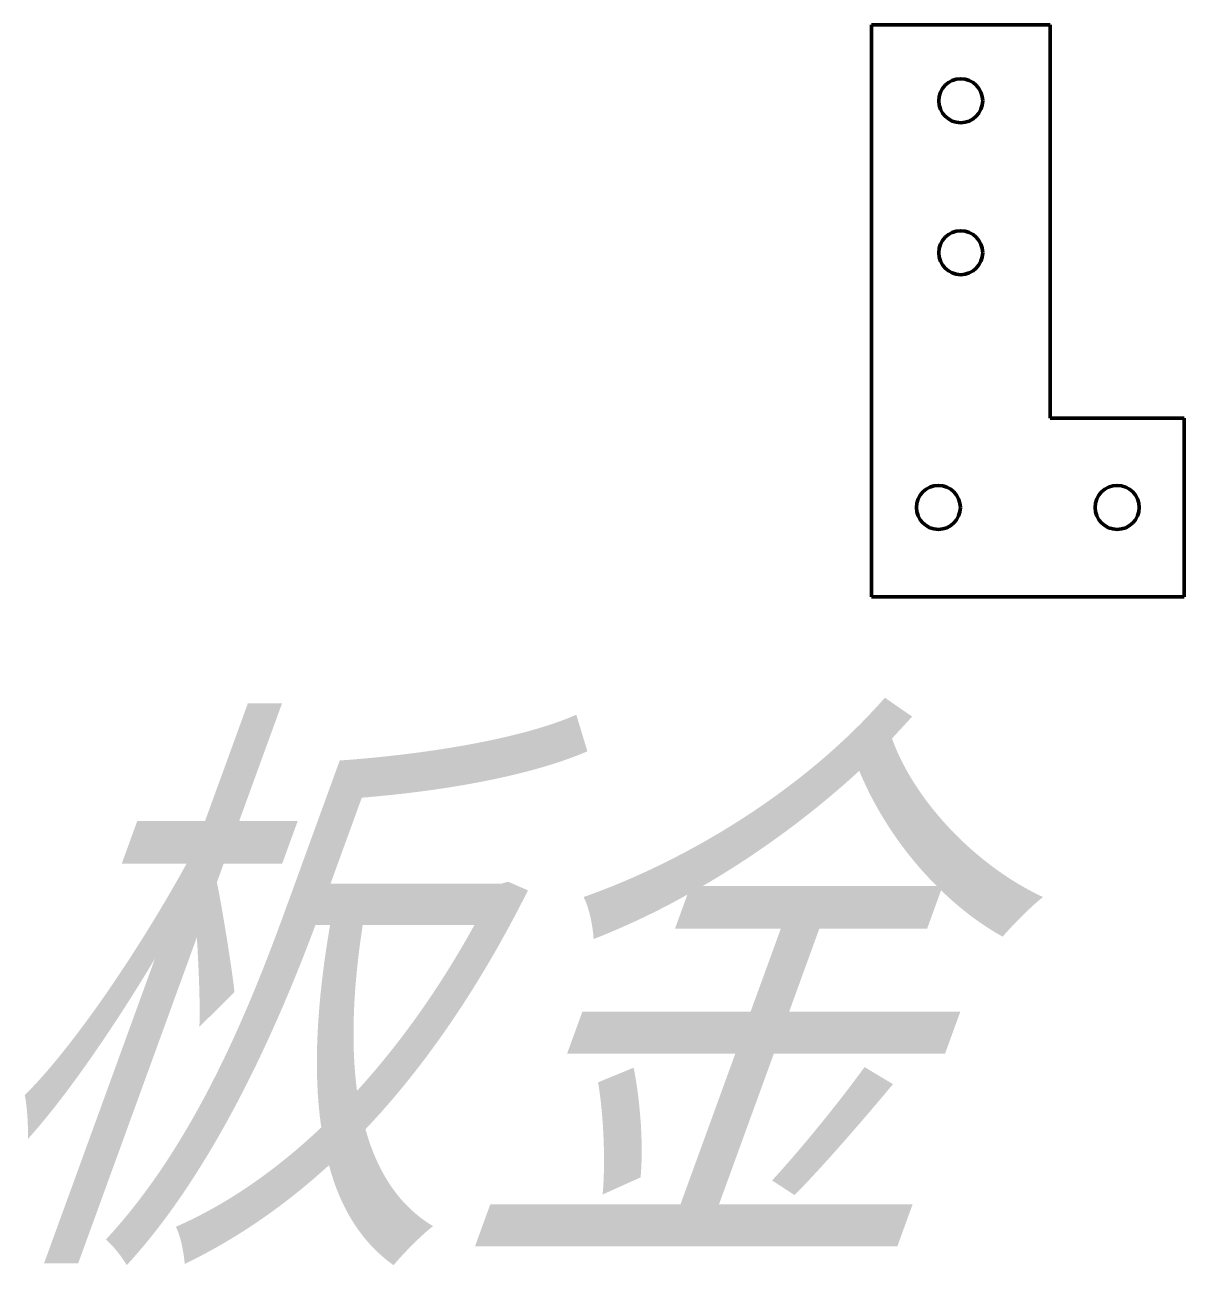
# Model space of a CAD drawing. Header units: inches. Extents: x 17901 to 26602, y 9673 to 14036.
# Drawn here: x 21646.1 to 21775.8, y 12831.2 to 12970 of the extents above; entities that cross this region are included whole.
import ezdxf

# ---------------------------------------------------------------- set-up
doc = ezdxf.new("R2010")
doc.units = ezdxf.units.IN
doc.header["$MEASUREMENT"] = 0
doc.layers.add('标注线', color=3, linetype='Continuous', lineweight=25)
doc.layers.add('粗实线', color=7, linetype='Continuous', lineweight=50)
doc.styles.add('DIM', font='romans.shx', dxfattribs={"width": 0.8, "oblique": 20, "bigfont": 'bigfont.shx'})

msp = doc.modelspace()

# ---------------------------------------------------------------- linework, layer by layer
at = {"layer": '粗实线'}
for p, q in [((21740.847, 12969.981), (21740.847, 12905.981)), ((21740.847, 12969.981), (21760.847, 12969.981)), ((21740.847, 12905.981), (21775.847, 12905.981))]:
    msp.add_line(p, q, dxfattribs=at)
at = {"layer": '粗实线', "ltscale": 0.175}
msp.add_line((21760.847, 12925.981), (21760.847, 12969.981), dxfattribs=at)
at = {"layer": '粗实线', "ltscale": 0.375}
msp.add_line((21760.847, 12925.981), (21775.847, 12925.981), dxfattribs=at)
at = {"layer": '粗实线', "ltscale": 0.5}
msp.add_line((21775.847, 12925.981), (21775.847, 12905.981), dxfattribs=at)
at = {"layer": '粗实线'}
for centre in [(21750.847, 12961.481), (21750.847, 12944.481), (21748.347, 12915.981), (21768.347, 12915.981)]:
    msp.add_circle(centre, 2.458, dxfattribs=at)

# ---------------------------------------------------------------- texts
at = {"layer": '标注线', "color": 3, "insert": (21639.501, 12886.79), "char_height": 50, "width": 659.636, "attachment_point": 1, "style": 'DIM'}
msp.add_mtext('{\\fFangSong_GB2312|b0|i0|c134|p49;板金}', dxfattribs=at)

doc.saveas('drawing.dxf')
